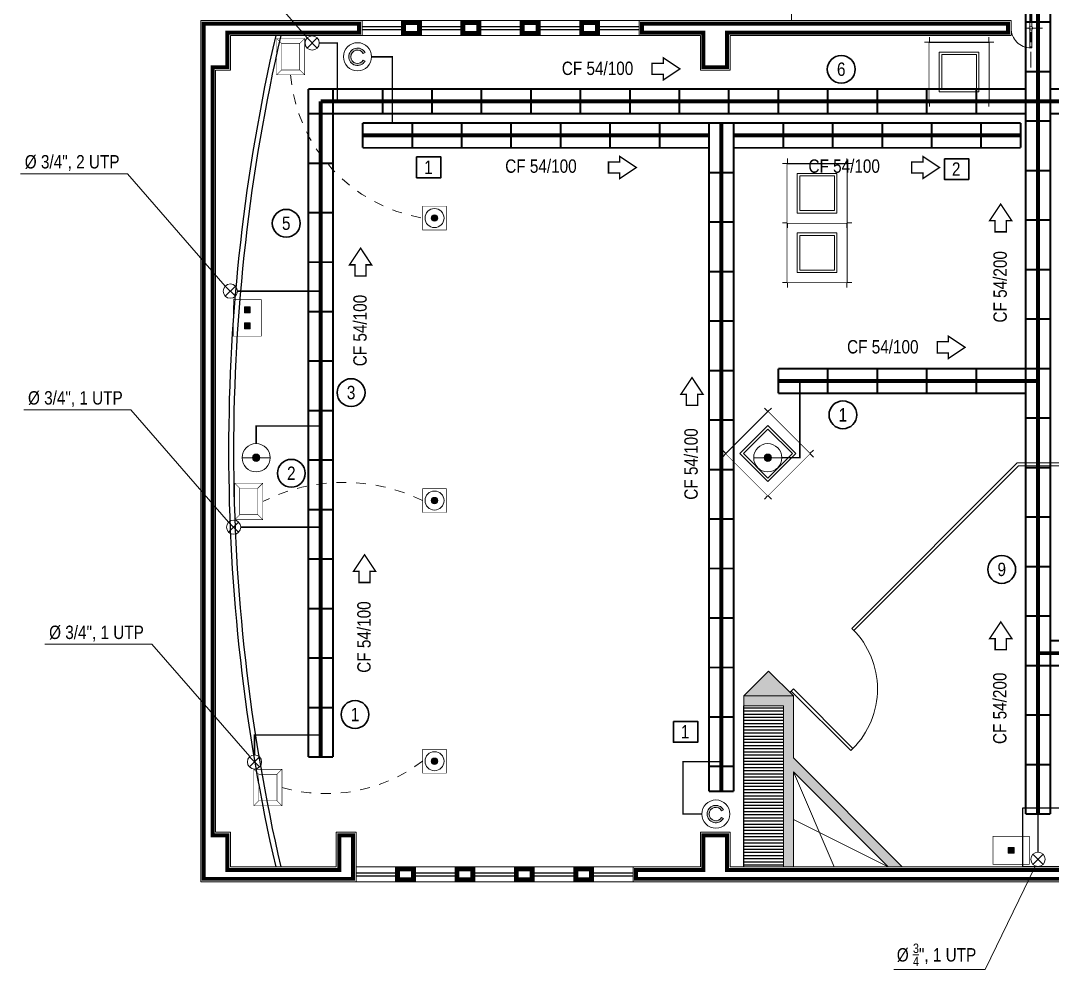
# Model space of a CAD drawing. Header units: millimetres. Extents: x 0 to 99.3, y 0 to 70.2.
# Drawn here: x 14.79 to 25.22, y 17.45 to 27.04 of the extents above; entities that cross this region are included whole.
import ezdxf

# ---------------------------------------------------------------- set-up
doc = ezdxf.new("R2010")
doc.units = ezdxf.units.MM
doc.set_wipeout_variables(frame=1)
for name, pattern in [('CENTER', [50.800000000000004, 31.75, -6.35, 6.35, -6.35]), ('DASHED', [0.75, 0.5, -0.25]), ('DOT2', [0.125, 0, -0.125]), ('HIDDEN', [0.375, 0.25, -0.125])]:
    doc.linetypes.add(name, pattern=pattern)
for name, color, linetype, lineweight in [('ARQUITECTÓNICO', 152, 'Continuous', 0), ('CRISTAL', 4, 'Continuous', 0), ('INST. VOZ Y DATOS', 40, 'Continuous', 0), ('TABLAROCA', 33, 'Continuous', 0), ('TEXTOS INST. VOZ Y DATOS', 1, 'Continuous', 0)]:
    doc.layers.add(name, color=color, linetype=linetype, lineweight=lineweight)
doc.layers.add('Muebles', color=2, linetype='Continuous')
doc.layers.add('VENTANAS', color=3, linetype='Continuous')
doc.styles.add('75', font='ARIALN.TTF', dxfattribs={"height": 0.135})

# ---------------------------------------------------------------- blocks, each defined once
blk = doc.blocks.new('gjyti67')
at = {"layer": 'CRISTAL', "color": 8, "linetype": 'CENTER', "ltscale": 0.005}
for p, q in [((148.5714965731248, -45.53365660303581), (148.5714965731237, -45.77141010678614)), ((148.1714967661447, -45.65253335490895), (149.4714963801038, -45.65253335491551))]:
    blk.add_line(p, q, dxfattribs=at)
at = {"layer": 'CRISTAL'}
for p, q in [((148.3714965731243, -45.64253336456098), (148.5554860891221, -45.64253336456191)), ((148.3714965731242, -45.66253334525896), (148.555486089122, -45.66253334525985)), ((148.3814965634732, -45.66253334525901), (148.3814965634733, -45.64253336456103)), ((148.5875070571265, -45.64253336456206), (149.2714965731243, -45.64253336456549)), ((148.5875070571264, -45.66253334526002), (149.2714965731242, -45.66253334526348)), ((149.2614965827752, -45.66253334526343), (149.2614965827753, -45.64253336456547))]:
    blk.add_line(p, q, dxfattribs=at)
at = {"layer": 'CRISTAL', "color": 8}
blk.add_line((149.19806077406, -45.60373837810869), (149.1980607740595, -45.70132833171955), dxfattribs=at)
at = {"layer": 'CRISTAL'}
for points in [[(148.3714965731242, -45.66253334525896), (148.3814965634732, -45.66253334525901), (148.3814965634733, -45.64253336456103), (148.3714965731243, -45.64253336456098)], [(149.2714965731242, -45.66253334526348), (149.2614965827752, -45.66253334526343), (149.2614965827753, -45.64253336456547), (149.2714965731243, -45.64253336456549)]]:
    blk.add_lwpolyline(points, close=True, dxfattribs=at)
blk.add_circle((148.5714965731243, -45.65253335491096), 0.01887684838537466, dxfattribs=at)
for radius, start, end in [(0.6999999999999894, 359.9999999997126, 89.99999999971014), (0.1999999999999953, 179.9999999997126, 269.9999999997134)]:
    blk.add_arc((148.5714965731243, -45.65253335491096), radius, start, end, dxfattribs=at)
blk = doc.blocks.new('mesita central')
at = {"layer": 'Muebles', "lineweight": 0}
for p, q in [((-38.00228328829781, -24.97795166609228), (-37.95228328829781, -24.97795166609228)), ((-37.95228328829781, -24.97795166609228), (-37.95228328829781, -24.92795166609228)), ((-37.35228328829781, -24.97795166609228), (-37.35228328829781, -24.92795166609228)), ((-37.30228328829781, -24.97795166609228), (-37.35228328829781, -24.97795166609228)), ((-38.00228328829781, -25.57795166609228), (-37.95228328829781, -25.57795166609228)), ((-37.95228328829781, -25.57795166609228), (-37.95228328829781, -25.62795166609228)), ((-37.30228328829781, -25.57795166609228), (-37.35228328829781, -25.57795166609228)), ((-37.35228328829781, -25.57795166609228), (-37.35228328829781, -25.62795166609228))]:
    blk.add_line(p, q, dxfattribs=at)
at = {"layer": 'Muebles'}
for p, q in [((-37.95228328829781, -25.57795166609228), (-37.95228328829781, -24.97795166609228)), ((-37.35228328829781, -24.97795166609228), (-37.35228328829781, -25.57795166609228)), ((-37.35228328829781, -25.57795166609228), (-37.95228328829781, -25.57795166609228))]:
    blk.add_line(p, q, dxfattribs=at)
at = {"lineweight": 0}
blk.add_wipeout([(-37.35228328829781, -24.97795166609228), (-37.35228328829781, -25.57795166609228), (-37.95228328829781, -25.57795166609228), (-37.95228328829781, -24.97795166609228)], dxfattribs=at).dxf.layer = 'Muebles'
at = {"layer": 'Muebles'}
blk.add_line((-37.95228328829781, -24.97795166609228), (-37.35228328829781, -24.97795166609228), dxfattribs=at)
at = {"layer": 'Muebles', "lineweight": 0}
for p, q in [((-37.45228328829781, -25.07795166609228), (-37.85228328829781, -25.07795166609228)), ((-37.85228328829781, -25.07795166609228), (-37.85228328829781, -25.47795166609228)), ((-37.47728328829781, -25.10295166609227), (-37.82728328829781, -25.10295166609228)), ((-37.82728328829781, -25.10295166609228), (-37.82728328829781, -25.45295166609228)), ((-37.47728328829781, -25.10295166609228), (-37.47728328829781, -25.45295166609228)), ((-37.45228328829781, -25.07795166609228), (-37.45228328829781, -25.47795166609228)), ((-37.45228328829781, -25.47795166609228), (-37.85228328829781, -25.47795166609228)), ((-37.47728328829781, -25.45295166609228), (-37.82728328829781, -25.45295166609228))]:
    blk.add_line(p, q, dxfattribs=at)

msp = doc.modelspace()

# ---------------------------------------------------------------- hatches: boundary and pattern name
at = {"layer": 'INST. VOZ Y DATOS'}
h = msp.add_hatch(color=104, dxfattribs=at)
edge = h.paths.add_edge_path()
edge.add_line((18.27335399079629, 26.62645360956321), (18.2560334827208, 26.6364536095632))
edge.add_arc((18.19735087678146, 26.67033402789912), 0.0677608366716948, 30.000000000062585, 329.99999999993736, ccw=False)
edge.add_line((18.2560334827208, 26.70421444623503), (18.27335399079629, 26.71421444623502))
edge.add_arc((18.197350876781, 26.67033402789912), 0.08776083667192032, 29.99999999995654, 330.0000000000435)
h = msp.add_hatch(color=256, dxfattribs=at)
edge = h.paths.add_edge_path()
edge.add_arc((18.97582558237764, 25.0411559639947), 0.0323684689883116, 0, 360)
for points in [[(17.114013441937, 24.14297051853782), (17.05371242072988, 24.14297051853782), (17.05371242072988, 24.0826694973307), (17.114013441937, 24.0826694973307)], [(17.114013441937, 23.92192612961799), (17.05371242072988, 23.92192612961799), (17.05371242072988, 23.98222715082511), (17.114013441937, 23.98222715082511)], [(24.77370351102991, 18.68326724690019), (24.77370351102991, 18.62296622569306), (24.83400453223703, 18.62296622569306), (24.83400453223703, 18.68326724690019)]]:
    msp.add_hatch(color=256, dxfattribs=at).paths.add_polyline_path(points)
h = msp.add_hatch(color=256, dxfattribs=at)
edge = h.paths.add_edge_path()
edge.add_arc((17.17280884908678, 22.61977368643375), 0.03735967544893359, 0, 360)
h = msp.add_hatch(color=256, dxfattribs=at)
edge = h.paths.add_edge_path()
edge.add_arc((18.97582558237764, 22.18715884692256), 0.0323684689883116, 0, 360)
h = msp.add_hatch(color=256, dxfattribs=at)
edge = h.paths.add_edge_path()
edge.add_arc((18.97582558237764, 19.55368695851666), 0.0323684689883116, 0, 360)
h = msp.add_hatch(color=104, dxfattribs=at)
edge = h.paths.add_edge_path()
edge.add_line((21.89506434339683, 18.97604142614273), (21.87774383532133, 18.98604142614272))
edge.add_arc((21.81906122938199, 19.01992184447863), 0.0677608366716948, 30.000000000062585, 329.99999999993736, ccw=False)
edge.add_line((21.87774383532133, 19.05380226281454), (21.89506434339683, 19.06380226281453))
edge.add_arc((21.81906122938153, 19.01992184447863), 0.08776083667192032, 29.99999999995654, 330.0000000000435)
at = {"layer": 'Muebles'}
h = msp.add_hatch(dxfattribs=at)
h.set_pattern_fill('ANSI31', color=256, scale=0.01, angle=135, style=0)
h.set_pattern_definition([(180, (-249.3131056884636, 67.81409095573486), (-3.469446951953614e-18, -0.03175), [])])
h.paths.add_polyline_path([(22.50279011567864, 20.11300822314411), (22.102790115679, 20.11300822314411), (22.102790115679, 18.48543275602174), (22.25279011567864, 18.48543275602174), (22.50279011567864, 18.48543275602174)])
at = {"layer": 'TABLAROCA'}
for points in [[(22.602790115679, 20.21300822314402), (22.352790115679, 20.46300822314402), (22.102790115679, 20.21300822314402)], [(22.102790115679, 20.21300822314402), (22.602790115679, 20.21300822314402), (22.602790115679, 19.58627010525197), (23.70362746490946, 18.48543275602174), (23.56220610867194, 18.48543275602174), (22.602790115679, 19.44484874901445), (22.602790115679, 18.48543275602174), (22.50279011567864, 18.48543275602174), (22.50279011567864, 20.11300822314411), (22.102790115679, 20.11300822314411)]]:
    msp.add_hatch(color=256, dxfattribs=at).paths.add_polyline_path(points)

# ---------------------------------------------------------------- linework, layer by layer
at = {"layer": 'ARQUITECTÓNICO', "linetype": 'HIDDEN'}
msp.add_lwpolyline([(21.73497965438719, 29.61202403287461), (21.73497965438719, 27.03543275602328)], dxfattribs=at)
at = {"layer": 'ARQUITECTÓNICO'}
for points in [[(22.58497975884029, 29.61202403287484), (22.58497975884029, 27.03543275602351)], [(17.98279011568002, 18.48543275602174), (16.91279011567985, 18.48543275602151), (16.91279011567985, 18.83543275602165), (16.76279011567976, 18.83543275602165), (16.76279011567976, 26.5354327560226), (16.91279011567985, 26.5354327560226), (16.91279011567985, 26.88543275602274), (18.24279011568024, 26.88543275602228), (18.24279011568024, 27.0354327560226), (16.61279011568013, 27.0354327560226), (16.61279011568013, 24.80543275602236), (16.61279011568013, 18.33543275602165), (18.18279011567984, 18.33543275602165), (18.18279011567984, 18.83543275602165), (17.98279011568002, 18.83543275602165), (17.98279011568002, 18.48543275602174)], [(18.24279011568024, 27.03543275602215), (21.04279011567951, 27.03543275602351)], [(18.64279011567987, 27.0354327560226), (18.84279011567969, 27.0354327560226), (18.84279011567969, 26.88543275602274), (18.64279011567987, 26.88543275602274), (18.64279011567987, 27.0354327560226)], [(19.24279011567978, 27.0354327560226), (19.44279011568005, 27.0354327560226), (19.44279011568005, 26.88543275602274), (19.24279011567978, 26.88543275602274), (19.24279011567978, 27.0354327560226)], [(19.84279011567969, 27.0354327560226), (20.04279011567951, 27.0354327560226), (20.04279011567951, 26.88543275602274), (19.84279011567969, 26.88543275602274), (19.84279011567969, 27.0354327560226)], [(20.44279011568005, 27.03543275602283), (20.64279011567987, 27.03543275602283), (20.64279011567987, 26.88543275602274), (20.44279011568005, 26.88543275602274), (20.44279011568005, 27.03543275602283)], [(18.24279011568024, 26.88543275602206), (21.04279011567951, 26.88543275602319)], [(22.602790115679, 19.44484874901445), (23.01595768376546, 18.48543275602174)], [(23.56220610867194, 18.48543275602174), (22.602790115679, 18.96514075251821)], [(21.66279011568031, 18.48543275602174), (20.98279011567956, 18.48543275602174), (20.98279011567956, 18.33543275602187), (21.94279011568005, 18.33543275602187), (26.74362344901192, 18.3354327560221), (26.74362344901192, 18.83543275602165), (26.5436234490121, 18.83543275602165), (26.5436234490121, 18.48543275602196), (22.09279011567969, 18.48543275602174), (21.96279011567958, 18.48543275602174), (21.96279011567958, 18.83543275602187), (21.66279011568031, 18.83543275602187), (21.66279011568031, 18.48543275602174)], [(18.58279011567947, 18.48543275602174), (18.78279011567975, 18.48543275602174), (18.78279011567975, 18.33543275602165), (18.58279011567947, 18.33543275602165), (18.58279011567947, 18.48543275602174)], [(19.18279011567984, 18.48543275602174), (19.38279011567965, 18.48543275602174), (19.38279011567965, 18.33543275602165), (19.18279011567984, 18.33543275602165), (19.18279011567984, 18.48543275602174)], [(19.78279011567975, 18.48543275602174), (19.98279011567956, 18.48543275602174), (19.98279011567956, 18.33543275602165), (19.78279011567975, 18.33543275602165), (19.78279011567975, 18.48543275602174)], [(20.38279011567965, 18.48543275602174), (20.58279011567947, 18.48543275602174), (20.58279011567947, 18.33543275602187), (20.38279011567965, 18.33543275602187), (20.38279011567965, 18.48543275602174)], [(18.04279010297296, 18.33543275602187), (18.04279012838697, 18.33550405060032)]]:
    msp.add_lwpolyline(points, dxfattribs=at)
at = {"layer": 'ARQUITECTÓNICO', "const_width": 0.04}
for points in [[(18.01279011567976, 18.45543275602176), (16.88279011567965, 18.45543275602154), (16.88279011567965, 18.80543275602167), (16.73279011568002, 18.80543275602167), (16.73279011568002, 26.5654327560228), (16.88279011567965, 26.5654327560228), (16.88279011567965, 26.91543275602271), (18.21279011568049, 26.91543275602248), (18.21279011568049, 27.00543275602263), (16.64279011567987, 27.00543275602263), (16.64279011567987, 24.80543275602236), (16.64279011567987, 18.36543275602162), (18.15279011568009, 18.36543275602162), (18.15279011568009, 18.80543275602167), (18.01279011567976, 18.80543275602167)], [(18.66779011567951, 27.01043275602274), (18.81779011568005, 27.01043275602274), (18.81779011568005, 26.9104327560226), (18.66779011567951, 26.9104327560226)], [(19.26779011567987, 27.01043275602274), (19.41779011567951, 27.01043275602274), (19.41779011567951, 26.9104327560226), (19.26779011567987, 26.9104327560226)], [(19.86779011567978, 27.01043275602274), (20.01779011567987, 27.01043275602274), (20.01779011567987, 26.9104327560226), (19.86779011567978, 26.9104327560226)], [(20.46779011567969, 27.01043275602274), (20.61779011567978, 27.01043275602274), (20.61779011567978, 26.91043275602283), (20.46779011567969, 26.91043275602283)], [(26.71362344901172, 18.80543275602167), (26.57362344901185, 18.80543275602167), (26.57362344901185, 18.45543275602222), (26.43279011567893, 18.45543275602222), (22.09279011567969, 18.45543275602176), (21.93279011567984, 18.45543275602176), (21.93279011567984, 18.80543275602167), (21.69279011568005, 18.80543275602167), (21.69279011568005, 18.45543275602176), (21.01279011567976, 18.45543275602176), (21.01279011567976, 18.36543275602185), (21.94279011568005, 18.36543275602185), (26.71362344901172, 18.36543275602207)], [(18.60779011567956, 18.46043275602165), (18.75779011567965, 18.46043275602165), (18.75779011567965, 18.36043275602174), (18.60779011567956, 18.36043275602174)], [(19.20779011567947, 18.46043275602165), (19.35779011567956, 18.46043275602165), (19.35779011567956, 18.36043275602174), (19.20779011567947, 18.36043275602174)], [(19.80779011567984, 18.46043275602165), (19.95779011567947, 18.46043275602165), (19.95779011567947, 18.36043275602174), (19.80779011567984, 18.36043275602174)], [(20.40779011567929, 18.46043275602187), (20.55779011567984, 18.46043275602187), (20.55779011567984, 18.36043275602174), (20.40779011567929, 18.36043275602174)]]:
    msp.add_lwpolyline(points, close=True, dxfattribs=at)
at = {"layer": 'ARQUITECTÓNICO'}
for points in [[(18.24279011568024, 27.0354327560226), (18.64279011567987, 27.0354327560226), (18.64279011567987, 26.88543275602274), (18.24279011568024, 26.88543275602274)], [(18.84279011567969, 27.0354327560226), (19.24279011567978, 27.0354327560226), (19.24279011567978, 26.88543275602274), (18.84279011567969, 26.88543275602274)], [(19.44279011568005, 27.0354327560226), (19.84279011567969, 27.0354327560226), (19.84279011567969, 26.88543275602274), (19.44279011568005, 26.88543275602274)], [(20.04279011567951, 27.03543275602283), (20.44279011568005, 27.03543275602283), (20.44279011568005, 26.88543275602274), (20.04279011567951, 26.88543275602274)], [(20.64279011567987, 27.03543275602283), (21.04279011567951, 27.03543275602283), (21.04279011567951, 26.88543275602274), (20.64279011567987, 26.88543275602274)], [(26.74362344901192, 18.83543275602165), (26.5436234490121, 18.83543275602165), (26.5436234490121, 18.48543275602219), (26.43279011567893, 18.48543275602219), (22.09279011567969, 18.48543275602174), (21.96279011567958, 18.48543275602174), (21.96279011567958, 18.83543275602187), (21.66279011568031, 18.83543275602187), (21.66279011568031, 18.48543275602174), (20.98279011567956, 18.48543275602174), (20.98279011567956, 18.33543275602187), (21.94279011568005, 18.33543275602187), (26.74362344901192, 18.3354327560221)], [(18.18279011567984, 18.48543275602174), (18.58279011567947, 18.48543275602174), (18.58279011567947, 18.33543275602165), (18.18279011567984, 18.33543275602165)], [(18.78279011567975, 18.48543275602174), (19.18279011567984, 18.48543275602174), (19.18279011567984, 18.33543275602165), (18.78279011567975, 18.33543275602165)], [(19.38279011567965, 18.48543275602174), (19.78279011567975, 18.48543275602174), (19.78279011567975, 18.33543275602165), (19.38279011567965, 18.33543275602165)], [(19.98279011567956, 18.48543275602174), (20.38279011567965, 18.48543275602174), (20.38279011567965, 18.33543275602187), (19.98279011567956, 18.33543275602187)], [(20.58279011567947, 18.48543275602174), (20.98279011567956, 18.48543275602174), (20.98279011567956, 18.33543275602187), (20.58279011567947, 18.33543275602187)]]:
    msp.add_lwpolyline(points, close=True, dxfattribs=at)
at = {"layer": 'ARQUITECTÓNICO', "color": 2}
for points in [[(21.6627901156794, 27.03543275602237), (20.16279011568031, 27.03543275602237)], [(21.6627901156794, 26.88543275602228), (20.16279011568031, 26.88543275602228)]]:
    msp.add_lwpolyline(points, dxfattribs=at)
at = {"layer": 'CRISTAL'}
for p, q in [((23.19350775061275, 20.89508279434654), (24.86485771228809, 22.5664327560221)), ((24.86485771228809, 22.5664327560221), (27.352790115679, 22.5664327560221)), ((23.21472095404761, 20.873869590911), (24.47728411915932, 22.13643275602226))]:
    msp.add_line(p, q, dxfattribs=at)
for points in [[(23.21472095404761, 20.873869590911), (24.87728411915896, 22.53643275602212), (27.352790115679, 22.53643275602212)], [(23.19350775061275, 20.89508279434654), (23.21472095404761, 20.873869590911)], [(22.56771824926227, 20.24808008956097), (22.60307358832188, 20.28343542862012), (23.20411435232973, 19.68239466461137), (23.18290114889396, 19.66118146117583), (22.58186038488611, 20.26222222518459)]]:
    msp.add_lwpolyline(points, dxfattribs=at)
msp.add_arc((22.60307358832188, 20.28343542862012), 0.8499999999999943, 314.9999999999724, 44.99999999998158, dxfattribs=at)
at = {"layer": 'INST. VOZ Y DATOS', "color": 6, "const_width": 0.04}
for points in [[(25.07513272619781, 19.02029034743987), (25.07513272619781, 30.14540689985802)], [(17.82513272619781, 19.59536638194368), (17.82513272619781, 26.22036638194368)], [(25.07513272619781, 26.22036638194368), (32.45013272619781, 26.22036638194368)], [(25.07513272619781, 23.39529034743987), (22.45013272619781, 23.39529034743987)], [(28.07560728886438, 20.64529034743987), (25.07513272619781, 20.64529034743987)]]:
    msp.add_lwpolyline(points, dxfattribs=at)
at = {"layer": 'INST. VOZ Y DATOS'}
for points, const_width in [([(25.20013272619781, 19.02029034743987), (25.20013272619781, 30.19718359515468)], 0.02), ([(24.95013272619781, 19.02029034743987), (24.95013272619781, 30.09363020456135)], 0.02), ([(25.20013272619781, 27.02029034743987), (24.95013272619781, 27.02029034743987)], 0.02), ([(17.42936126164523, 26.80585622428703), (17.37936126164504, 26.85585622428698)], 0.005), ([(17.61353497845221, 26.80585622428703), (17.66353497845193, 26.85585622428698)], 0.005), ([(17.42936126164523, 26.53737762915353), (17.37936126164504, 26.48737762915334)], 0.005), ([(17.61353497845175, 26.53737762915353), (17.66353497845193, 26.48737762915334)], 0.005), ([(25.20013272619781, 26.52029034743987), (24.95013272619781, 26.52029034743987)], 0.02), ([(17.70013272619781, 19.59536638194368), (17.70013272619781, 26.34536638194368)], 0.02), ([(17.95013272619781, 26.34536638194368), (17.95013272619781, 26.09536638194368)], 0.02), ([(18.45013272619781, 26.34536638194368), (18.45013272619781, 26.09536638194368)], 0.02), ([(18.95013272619781, 26.34536638194368), (18.95013272619781, 26.09536638194368)], 0.02), ([(19.45013272619781, 26.34536638194368), (19.45013272619781, 26.09536638194368)], 0.02), ([(19.95013272619781, 26.34536638194368), (19.95013272619781, 26.09536638194368)], 0.02), ([(20.45013272619781, 26.34536638194368), (20.45013272619781, 26.09536638194368)], 0.02), ([(20.95013272619781, 26.34536638194368), (20.95013272619781, 26.09536638194368)], 0.02), ([(21.45013272619781, 26.34536638194368), (21.45013272619781, 26.09536638194368)], 0.02), ([(21.95013272619781, 26.34536638194368), (21.95013272619781, 26.09536638194368)], 0.02), ([(22.45013272619781, 26.34536638194368), (22.45013272619781, 26.09536638194368)], 0.02), ([(22.95013272619781, 26.34536638194368), (22.95013272619781, 26.09536638194368)], 0.02), ([(23.45013272619781, 26.34536638194368), (23.45013272619781, 26.09536638194368)], 0.02), ([(25.20013272619781, 26.34536638194368), (32.45013272619781, 26.34536638194368)], 0.02), ([(17.95013272619781, 26.09536638194368), (17.70013272619781, 26.09536638194368)], 0.02), ([(24.95013272619781, 26.09536638194368), (17.95013272619781, 26.09536638194368)], 0.02), ([(17.95013272619781, 19.59536638194368), (17.95013272619781, 26.09536638194368)], 0.02), ([(25.20013272619781, 26.09536638194368), (32.45013272619781, 26.09536638194368)], 0.02), ([(25.20013272619781, 26.02029034743987), (24.95013272619781, 26.02029034743987)], 0.02), ([(17.95013272619781, 25.59536638194368), (17.70013272619781, 25.59536638194368)], 0.02), ([(25.20013272619781, 25.52029034743987), (24.95013272619781, 25.52029034743987)], 0.02), ([(17.95013272619781, 25.09536638194368), (17.70013272619781, 25.09536638194368)], 0.02), ([(25.20013272619781, 25.02029034743987), (24.95013272619781, 25.02029034743987)], 0.02), ([(17.95013272619781, 24.59536638194368), (17.70013272619781, 24.59536638194368)], 0.02), ([(25.20013272619781, 24.52029034743987), (24.95013272619781, 24.52029034743987)], 0.02), ([(17.95013272619781, 24.09536638194368), (17.70013272619781, 24.09536638194368)], 0.02), ([(25.20013272619781, 24.02029034743987), (24.95013272619781, 24.02029034743987)], 0.02), ([(17.95013272619781, 23.59536638194368), (17.70013272619781, 23.59536638194368)], 0.02), ([(24.95013272619781, 23.52029034743987), (22.45013272619781, 23.52029034743987)], 0.02), ([(22.45013272619781, 23.52029034743987), (22.45013272619781, 23.27029034743987)], 0.02), ([(22.95013272619781, 23.52029034743987), (22.95013272619781, 23.27029034743987)], 0.02), ([(23.45013272619781, 23.52029034743987), (23.45013272619781, 23.27029034743987)], 0.02), ([(23.95013272619781, 23.52029034743987), (23.95013272619781, 23.27029034743987)], 0.02), ([(24.45013272619781, 23.52029034743987), (24.45013272619781, 23.27029034743987)], 0.02), ([(25.20013272619781, 23.52029034743987), (24.95013272619781, 23.52029034743987)], 0.02), ([(24.95013272619781, 23.27029034743987), (22.45013272619781, 23.27029034743987)], 0.02), ([(17.95013272619781, 23.09536638194368), (17.70013272619781, 23.09536638194368)], 0.02), ([(25.20013272619781, 23.02029034743987), (24.95013272619781, 23.02029034743987)], 0.02), ([(17.95013272619781, 22.59536638194368), (17.70013272619781, 22.59536638194368)], 0.02), ([(25.20013272619781, 22.52029034743987), (24.95013272619781, 22.52029034743987)], 0.02), ([(17.00594031366336, 22.31224778016031), (16.95594031366318, 22.36224778016026)], 0.005), ([(17.19011403047034, 22.31224778016031), (17.24011403047052, 22.36224778016026)], 0.005), ([(17.00594031366336, 22.0437691850268), (16.95594031366318, 21.99376918502662)], 0.005), ([(17.19011403047034, 22.0437691850268), (17.24011403047052, 21.99376918502662)], 0.005), ([(17.95013272619781, 22.09536638194368), (17.70013272619781, 22.09536638194368)], 0.02), ([(25.20013272619781, 22.02029034743987), (24.95013272619781, 22.02029034743987)], 0.02), ([(17.95013272619781, 21.59536638194368), (17.70013272619781, 21.59536638194368)], 0.02), ([(25.20013272619781, 21.52029034743987), (24.95013272619781, 21.52029034743987)], 0.02), ([(17.95013272619781, 21.09536638194368), (17.70013272619781, 21.09536638194368)], 0.02), ([(25.20013272619781, 21.02029034743987), (24.95013272619781, 21.02029034743987)], 0.02), ([(27.95060728886438, 20.77029034743987), (25.20013272619781, 20.77029034743987)], 0.02), ([(17.95013272619781, 20.59536638194368), (17.70013272619781, 20.59536638194368)], 0.02), ([(25.20013272619781, 20.58318426797132), (25.20013272619781, 20.33318426797132)], 0.02), ([(25.20013272619781, 20.52029034743987), (24.95013272619781, 20.52029034743987)], 0.02), ([(28.20013272619781, 20.52029034743987), (25.20013272619781, 20.52029034743987)], 0.02), ([(17.95013272619781, 20.09536638194368), (17.70013272619781, 20.09536638194368)], 0.02), ([(25.20013272619781, 20.02029034743987), (24.95013272619781, 20.02029034743987)], 0.02), ([(17.95013272619781, 19.59536638194368), (17.70013272619781, 19.59536638194368)], 0.02), ([(25.20013272619781, 19.52029034743987), (24.95013272619781, 19.52029034743987)], 0.02), ([(17.19974680707901, 19.4216989912461), (17.14974680707883, 19.47169899124606)], 0.005), ([(17.38392052388599, 19.4216989912461), (17.43392052388617, 19.47169899124606)], 0.005), ([(17.19974680707901, 19.1532203961126), (17.14974680707883, 19.10322039611242)], 0.005), ([(17.38392052388599, 19.1532203961126), (17.43392052388617, 19.10322039611242)], 0.005), ([(25.20013272619781, 19.02029034743987), (24.95013272619781, 19.02029034743987)], 0.02)]:
    msp.add_lwpolyline(points, dxfattribs=dict(at, const_width=const_width))
at = {"layer": 'INST. VOZ Y DATOS', "const_width": 0.005}
for points in [[(17.66353497845193, 26.48737762915334), (17.37936126164504, 26.48737762915334), (17.37936126164504, 26.85585622428698), (17.66353497845193, 26.85585622428698)], [(17.61353497845175, 26.53737762915353), (17.42936126164523, 26.53737762915353), (17.42936126164523, 26.80585622428703), (17.61353497845221, 26.80585622428703)], [(18.85582558237775, 25.16115596399482), (19.09582558237753, 25.16115596399482), (19.09582558237753, 24.92115596399481), (18.85582558237775, 24.92115596399481)], [(16.94177607292977, 24.21668762164472), (17.22594978973711, 24.21668762164472), (17.22594978973711, 23.84820902651109), (16.94177607292977, 23.84820902651109)], [(17.24011403047052, 21.99376918502662), (16.95594031366318, 21.99376918502662), (16.95594031366318, 22.36224778016026), (17.24011403047052, 22.36224778016026)], [(17.19011403047034, 22.0437691850268), (17.00594031366336, 22.0437691850268), (17.00594031366336, 22.31224778016031), (17.19011403047034, 22.31224778016031)], [(18.85582558237775, 22.30715884692245), (19.09582558237753, 22.30715884692245), (19.09582558237753, 22.06715884692244), (18.85582558237775, 22.06715884692244)], [(18.85582558237775, 19.67368695851656), (19.09582558237753, 19.67368695851656), (19.09582558237753, 19.43368695851655), (18.85582558237775, 19.43368695851655)], [(17.43392052388617, 19.10322039611242), (17.14974680707883, 19.10322039611242), (17.14974680707883, 19.47169899124606), (17.43392052388617, 19.47169899124606)], [(17.38392052388599, 19.1532203961126), (17.19974680707901, 19.1532203961126), (17.19974680707901, 19.4216989912461), (17.38392052388599, 19.4216989912461)], [(24.61961472348457, 18.51102987789318), (24.61961472348457, 18.79520359470007), (24.98809331861821, 18.79520359470007), (24.98809331861821, 18.51102987789318)]]:
    msp.add_lwpolyline(points, close=True, dxfattribs=at)
at = {"layer": 'INST. VOZ Y DATOS', "color": 6}
for points in [[(17.68847841515208, 26.86079947353119), (17.79030179117808, 26.75897609703952)], [(17.68847841515208, 26.75897609703952), (17.79030179117808, 26.86079947353119)], [(16.86139519958988, 24.35371679290574), (16.96321857561588, 24.25189341641408)], [(16.86139519958988, 24.25189341641408), (16.96321857561588, 24.35371679290574)], [(16.89390173023776, 21.96878066537147), (16.99572510626376, 21.8669572888798)], [(16.89390173023776, 21.8669572888798), (16.99572510626376, 21.96878066537147)], [(17.10513756204227, 19.59753438874804), (17.20696093806828, 19.49571101225638)], [(17.10513756204227, 19.49571101225638), (17.20696093806828, 19.59753438874804)], [(25.02422103748631, 18.61350708661053), (25.12604441351232, 18.51168371011886)], [(25.02422103748631, 18.51168371011886), (25.12604441351232, 18.61350708661053)]]:
    msp.add_lwpolyline(points, dxfattribs=at)
at = {"layer": 'INST. VOZ Y DATOS', "color": 6, "linetype": 'DASHED', "ltscale": 0.01, "const_width": 0.015}
for points in [[(17.81139010386369, 26.80988778528535), (17.99287400749336, 26.80988778528535), (17.99287400749336, 26.22036638194368)], [(18.33953257114081, 26.67033402789912), (18.54890530456441, 26.67033402789912), (18.54890530456441, 26.00049270754675)], [(16.98430688830103, 24.30280510465991), (17.82513272619781, 24.30280510465991)], [(17.17280884908678, 22.76195538149159), (17.17280884908678, 22.9407013468533), (17.82513272619781, 22.9407013468533)], [(17.01681341894937, 21.91786897712564), (17.82513272619781, 21.91786897712564)], [(17.15604925075377, 19.6186227005021), (17.15604925075377, 19.81836154594566), (17.82513272619781, 19.81836154594566)], [(21.67687953502218, 19.01992184447863), (21.48795049548471, 19.01992184447863), (21.48795049548471, 19.54925009548742), (21.87513272619753, 19.54925009548742)], [(25.07513272619781, 19.02029034743987), (25.07513272619781, 18.63671152059851)]]:
    msp.add_lwpolyline(points, dxfattribs=at)
at = {"layer": 'INST. VOZ Y DATOS', "color": 104}
for points in [[(18.27335399079629, 26.62645360956321), (18.2560334827208, 26.6364536095632, -3.732050807566289), (18.2560334827208, 26.70421444623503), (18.27335399079629, 26.71421444623502, 3.732050807565652)], [(21.89506434339683, 18.97604142614273), (21.87774383532133, 18.98604142614272, -3.732050807566289), (21.87774383532133, 19.05380226281454), (21.89506434339683, 19.06380226281453, 3.732050807565652)]]:
    msp.add_lwpolyline(points, format="xyb", close=True, dxfattribs=at)
at = {"layer": 'INST. VOZ Y DATOS', "color": 20, "const_width": 0.02}
for points in [[(21.75013272619753, 26.00049270754675), (18.25013272619753, 26.00049270754675)], [(18.25013272619753, 26.00049270754675), (18.25013272619753, 25.75049270754675)], [(18.75013272619753, 26.00049270754675), (18.75013272619753, 25.75049270754675)], [(19.25013272619753, 26.00049270754675), (19.25013272619753, 25.75049270754675)], [(19.75013272619753, 26.00049270754675), (19.75013272619753, 25.75049270754675)], [(20.25013272619753, 26.00049270754675), (20.25013272619753, 25.75049270754675)], [(20.75013272619753, 26.00049270754675), (20.75013272619753, 25.75049270754675)], [(21.25013272619753, 26.00049270754675), (21.25013272619753, 25.75049270754675)], [(21.75013272619753, 26.00049270754675), (21.75013272619753, 19.25049270754675)], [(22.00013272619753, 26.00049270754675), (21.75013272619753, 26.00049270754675)], [(22.00013272619753, 26.00049270754675), (24.90013272619808, 26.00049270754675)], [(22.00013272619753, 26.00049270754675), (22.00013272619753, 25.75049270754675)], [(22.50013272619753, 26.00049270754675), (22.50013272619753, 25.75049270754675)], [(23.00013272619753, 26.00049270754675), (23.00013272619753, 25.75049270754675)], [(23.50013272619753, 26.00049270754675), (23.50013272619753, 25.75049270754675)], [(24.00013272619753, 26.00049270754675), (24.00013272619753, 25.75049270754675)], [(24.50013272619753, 26.00049270754675), (24.50013272619753, 25.75049270754675)], [(24.90013272619808, 25.75049270754675), (24.90013272619808, 26.00049270754675)], [(21.75013272619753, 25.75049270754675), (18.25013272619753, 25.75049270754675)], [(22.00013272619753, 25.75049270754675), (24.90013272619808, 25.75049270754675)], [(22.00013272619753, 25.50049270754675), (21.75013272619753, 25.50049270754675)], [(22.00013272619753, 25.00049270754675), (21.75013272619753, 25.00049270754675)], [(22.00013272619753, 24.50049270754675), (21.75013272619753, 24.50049270754675)], [(22.00013272619753, 24.00049270754675), (21.75013272619753, 24.00049270754675)], [(22.00013272619753, 23.50049270754675), (21.75013272619753, 23.50049270754675)], [(22.00013272619753, 22.00049270754675), (21.75013272619753, 22.00049270754675)], [(22.00013272619753, 21.50049270754675), (21.75013272619753, 21.50049270754675)], [(22.00013272619753, 21.00049270754675), (21.75013272619753, 21.00049270754675)], [(22.00013272619753, 20.50049270754675), (21.75013272619753, 20.50049270754675)], [(22.00013272619753, 20.00049270754675), (21.75013272619753, 20.00049270754675)], [(22.00013272619753, 19.50049270754675), (21.75013272619753, 19.50049270754675)], [(22.00013272619753, 19.25049270754675), (21.75013272619753, 19.25049270754675)]]:
    msp.add_lwpolyline(points, dxfattribs=at)
at = {"layer": 'INST. VOZ Y DATOS', "color": 104, "linetype": 'DOT2', "ltscale": 0.5, "const_width": 0.04}
for points in [[(21.75013272619753, 25.87549270754675), (18.25013272619753, 25.87549270754675)], [(22.00013272619753, 25.87549270754675), (24.90013272619808, 25.87549270754675)]]:
    msp.add_lwpolyline(points, dxfattribs=at)
at = {"layer": 'INST. VOZ Y DATOS'}
for points in [[(17.114013441937, 24.14297051923631), (17.05371242072988, 24.14297051923631), (17.05371242072988, 24.08266949779636), (17.114013441937, 24.08266949779636)], [(17.114013441937, 23.92192612891949), (17.05371242072988, 23.92192612891949), (17.05371242072988, 23.98222715035945), (17.114013441937, 23.98222715035945)], [(24.77370351033142, 18.68326724690019), (24.77370351033142, 18.62296622569306), (24.83400453177137, 18.62296622569306), (24.83400453177137, 18.68326724690019)]]:
    msp.add_lwpolyline(points, close=True, dxfattribs=at)
msp.add_lwpolyline([(17.03062715481201, 22.61977368713224), (17.31499054336155, 22.61977368713224)], dxfattribs=at)
at = {"layer": 'INST. VOZ Y DATOS', "color": 6}
for centre in [(17.73939010386357, 26.80988778528535), (16.91230688830137, 24.30280510465991), (16.94481341894925, 21.91786897712564), (17.15604925075377, 19.54662270050221), (25.07513272619781, 18.56259539836469)]:
    msp.add_circle(centre, 0.072, dxfattribs=at)
at = {"layer": 'INST. VOZ Y DATOS', "color": 104, "ltscale": 0.5}
for centre in [(18.19735087678146, 26.67033402789912), (21.81906122938153, 19.01992184447863)]:
    msp.add_circle(centre, 0.1421816943593148, dxfattribs=at)
at = {"layer": 'INST. VOZ Y DATOS'}
for centre, radius in [((18.97582558237764, 25.0411559639947), 0.096), ((18.97582558237764, 25.0411559639947), 0.0323684689883116), ((17.17280884908678, 22.61977368713224), 0.03735967544893359), ((18.97582558237764, 22.18715884692256), 0.096), ((18.97582558237764, 22.18715884692256), 0.0323684689883116), ((18.97582558237764, 19.55368695851666), 0.096), ((18.97582558237764, 19.55368695851666), 0.0323684689883116)]:
    msp.add_circle(centre, radius, dxfattribs=at)
at = {"layer": 'INST. VOZ Y DATOS', "ltscale": 0.5}
msp.add_circle((17.17280884908678, 22.61977368713224), 0.1421816943593148, dxfattribs=at)
at = {"layer": 'INST. VOZ Y DATOS', "color": 6, "linetype": 'DASHED', "ltscale": 0.01}
for centre, radius, start, end in [((19.11935858217794, 26.6230107439369), 1.603656505242917, 184.8517247773842, 260.5415355154453), ((18.05727958416401, 20.53872393425922), 1.831669558777184, 64.15321002855498, 116.4957568632996), ((17.87737748892278, 20.84925230120416), 1.623530174883887, 254.148581414856, 307.0611486812935)]:
    msp.add_arc(centre, radius, start, end, dxfattribs=at)
at = {"layer": 'Muebles'}
msp.add_lwpolyline([(22.102790115679, 18.48543275602174), (22.102790115679, 20.11300822314411)], dxfattribs=at)
msp.add_lwpolyline([(25.5260878422564, 18.48543275602219), (24.92279011567871, 18.48543275602219), (24.92279011567871, 19.08378369701177), (25.5260878422564, 19.08378369701177)], close=True, dxfattribs=at)
for radius, start, end in [(18.77160946392346, 167.0708705869234, 192.9287151281613), (18.72160946392346, 167.0357398657356, 192.9638446843512)]:
    msp.add_arc((35.66607334942046, 22.68536661118287), radius, start, end, dxfattribs=at)
at = {"layer": 'TABLAROCA'}
for points in [[(22.602790115679, 20.21300822314402), (22.352790115679, 20.46300822314402), (22.102790115679, 20.21300822314402)], [(22.102790115679, 20.21300822314402), (22.602790115679, 20.21300822314402), (22.602790115679, 19.58627010525197), (23.70362746490946, 18.48543275602174), (23.56220610867194, 18.48543275602174), (22.602790115679, 19.44484874901445), (22.602790115679, 18.48543275602174), (22.50279011567864, 18.48543275602174), (22.50279011567864, 20.11300822314411), (22.102790115679, 20.11300822314411)]]:
    msp.add_lwpolyline(points, close=True, dxfattribs=at)
at = {"layer": 'TEXTOS INST. VOZ Y DATOS'}
for points in [[(17.68847841585057, 26.86079947353119), (16.69999980688544, 27.99639052196403), (15.61973744748548, 27.99639052196403)], [(16.86139519958988, 24.35371679290574), (15.8729165906243, 25.48930784133836), (14.79265423122479, 25.48930784133836)], [(16.89390173023776, 21.96878066537147), (15.90542312127263, 23.10437171380408), (14.82516076187312, 23.10437171380408)], [(17.10743317002743, 19.59982999674367), (16.11895456106186, 20.73542104517628), (15.0386922016628, 20.73542104517628)], [(25.048005024963, 18.4959014113681), (24.54255160793309, 17.45080482190906), (23.61884130407952, 17.45080482190906)]]:
    msp.add_lwpolyline(points, dxfattribs=at)
at = {"layer": 'TEXTOS INST. VOZ Y DATOS', "const_width": 0.01403325000000001}
for points in [[(21.17472500248778, 26.54801086096063), (21.17472500272061, 26.60414386160642), (21.28699100214953, 26.60414386160642), (21.28699100238236, 26.6602768622522), (21.45539000362123, 26.5480108637546), (21.28699100284803, 26.4357448615317), (21.28699100331369, 26.49187786217749), (21.1747250034191, 26.49187786217749)], [(20.73426564292413, 25.5518273993498), (20.73426564315696, 25.60796039999559), (20.84653164258589, 25.60796039999559), (20.84653164281872, 25.66409340064138), (21.01493064405759, 25.55182740214377), (20.84653164328438, 25.43956139992088), (20.84653164375004, 25.49569440056666), (20.73426564385545, 25.49569440056666)], [(23.79902038869159, 25.5518273993498), (23.79902038892442, 25.60796039999559), (23.91128638835335, 25.60796039999559), (23.91128638858618, 25.66409340064138), (24.07968538982504, 25.55182740214377), (23.91128638905184, 25.43956139992088), (23.9112863895175, 25.49569440056666), (23.79902038962291, 25.49569440056666)], [(24.69770637296961, 24.90190310887829), (24.64157337232382, 24.90190310911112), (24.64157337232382, 25.01416910854005), (24.58544037167803, 25.01416910877288), (24.69770637017564, 25.18256811001174), (24.80997237239853, 25.01416910923854), (24.75383937175275, 25.0141691097042), (24.75383937175275, 24.90190310980961)], [(18.22828237254043, 24.45599578690008), (18.17214937189465, 24.45599578713291), (18.17214937189465, 24.56826178656183), (18.11601637124886, 24.56826178679466), (18.22828236974647, 24.73666078803353), (18.34054837196936, 24.56826178726033), (18.28441537132358, 24.56826178772599), (18.28441537132358, 24.4559957878314)], [(24.05773541579447, 23.73472935496852), (24.0577354160273, 23.79086235561431), (24.17000141545623, 23.79086235561431), (24.17000141568906, 23.84699535626009), (24.33840041692793, 23.73472935776249), (24.17000141615472, 23.62246335553959), (24.17000141662038, 23.67859635618538), (24.05773541672579, 23.67859635618538)], [(21.57781817800378, 23.14814575019545), (21.52168517735799, 23.14814575042828), (21.52168517735799, 23.26041174985721), (21.46555217671221, 23.26041175009004), (21.57781817520981, 23.42881075132891), (21.69008417743271, 23.2604117505557), (21.63395117678692, 23.26041175102137), (21.63395117678692, 23.14814575112678)], [(18.26839338593982, 21.35924345834792), (18.21226038529403, 21.35924345858075), (18.21226038529403, 21.47150945800968), (18.15612738464824, 21.47150945824251), (18.26839338314585, 21.63990845948138), (18.38065938536874, 21.47150945870817), (18.32452638472296, 21.47150945917383), (18.32452638472296, 21.35924345927924)], [(24.69837920694818, 20.6801564124753), (24.64224620630239, 20.68015641270813), (24.64224620630239, 20.79242241213706), (24.5861132056566, 20.79242241236989), (24.69837920415421, 20.96082141360876), (24.8106452063771, 20.79242241283555), (24.75451220573132, 20.79242241330121), (24.75451220573132, 20.68015641340662)]]:
    msp.add_lwpolyline(points, close=True, dxfattribs=at)
at = {"layer": 'TEXTOS INST. VOZ Y DATOS', "lineweight": 30}
for points in [[(18.7947201316606, 25.65789825479624), (19.04077046330485, 25.65789825479624), (19.04077046330485, 25.44890823889659), (18.7947201316606, 25.44890823889659)], [(24.12960245860359, 25.64019448213594), (24.3756527902483, 25.64019448213594), (24.3756527902483, 25.4312044662363), (24.12960245860359, 25.4312044662363)], [(21.39031829731584, 19.95499831174311), (21.6363686289601, 19.95499831174311), (21.6363686289601, 19.74600829584347), (21.39031829731584, 19.74600829584347)]]:
    msp.add_lwpolyline(points, close=True, dxfattribs=at)
for centre in [(23.085951002196, 26.54369152652157), (17.47695793834828, 24.98825830165924), (18.13281470418451, 23.27759552135672), (23.10315196599322, 23.05307117633743), (17.52832602226454, 22.46284807736106), (24.70872348067223, 21.49072047326968), (18.17223145535581, 20.02539951545873)]:
    msp.add_circle(centre, 0.1404577247078833, dxfattribs=at)
at = {"layer": 'VENTANAS'}
for points in [[(18.24279011568024, 26.97543275602266), (18.64279011567987, 26.97543275602266)], [(18.24279011568024, 26.94543275602268), (18.64279011567987, 26.94543275602268)], [(18.84279011567969, 26.97543275602266), (19.24279011567978, 26.97543275602266)], [(18.84279011567969, 26.94543275602268), (19.24279011567978, 26.94543275602268)], [(19.44279011568005, 26.97543275602266), (19.84279011567969, 26.97543275602266)], [(19.44279011568005, 26.94543275602268), (19.84279011567969, 26.94543275602268)], [(20.04279011567951, 26.97543275602266), (20.44279011568005, 26.97543275602288)], [(20.04279011567951, 26.94543275602268), (20.44279011568005, 26.94543275602291)], [(20.64279011567987, 26.97543275602266), (21.04279011567951, 26.97543275602288)], [(20.64279011567987, 26.94543275602268), (21.04279011567951, 26.94543275602291)], [(18.18279011567984, 18.42543275602156), (18.58279011567947, 18.42543275602156)], [(18.18279011567984, 18.39543275602159), (18.58279011567947, 18.39543275602159)], [(18.78279011567975, 18.42543275602156), (19.18279011567984, 18.42543275602156)], [(18.78279011567975, 18.39543275602159), (19.18279011567984, 18.39543275602159)], [(19.38279011567965, 18.42543275602156), (19.78279011567975, 18.42543275602156)], [(19.38279011567965, 18.39543275602159), (19.78279011567975, 18.39543275602159)], [(19.98279011567956, 18.42543275602179), (20.38279011567965, 18.42543275602179)], [(19.98279011567956, 18.39543275602182), (20.38279011567965, 18.39543275602182)], [(20.58279011567947, 18.42543275602179), (20.98279011567956, 18.42543275602179)], [(20.58279011567947, 18.39543275602182), (20.98279011567956, 18.39543275602182)]]:
    msp.add_lwpolyline(points, dxfattribs=at)

# ---------------------------------------------------------------- block references
at = {"layer": 'CRISTAL', "xscale": -1, "rotation": 270}
msp.add_blockref('gjyti67', (70.6553234705666, -121.6110638170255), dxfattribs=at)
at = {"layer": 'Muebles'}
for p in [(61.92973164968362, 51.79556595892018), (60.49463073215384, 49.96905697328748)]:
    msp.add_blockref('mesita central', p, dxfattribs=at)
at = {"layer": 'Muebles', "rotation": 45}
msp.add_blockref('mesita central', (31.0946631352831, 67.15934076912094), dxfattribs=at)

# ---------------------------------------------------------------- texts
at = {"layer": 'TEXTOS INST. VOZ Y DATOS', "char_height": 0.135, "style": '75'}
for s, insert, width, attachment_point in [('CF 54/100', (20.62336565510486, 26.62133072955362), 1.539072553323876, 2), ('6', (23.08595100219645, 26.54369152652157), 1.385165297991489, 5), ('\\A1;%%C 3/4", 2 UTP', (15.79183708018491, 25.67698964922147), 2.199120933601989, 3), ('CF 54/100', (20.05126062206818, 25.63349115186861), 1.539072553323876, 2), ('5', (17.47695793834873, 24.98825830165924), 1.385165297991489, 5), ('CF 54/100', (23.50637606841156, 23.80804922356151), 1.539072553323876, 2), ('\\A1;%%C 3/4", 1 UTP', (15.82434361083278, 23.29205352168719), 2.199120933601989, 3), ('3', (18.13281470418497, 23.27759552135672), 1.385165297991489, 5), ('1', (23.10315196599367, 23.05307117633743), 1.385165297991489, 5), ('2', (17.52832602226454, 22.46284807736106), 1.385165297991489, 5), ('9', (24.70872348067269, 21.49072047326968), 1.385165297991489, 5), ('\\A1;%%C 3/4", 1 UTP', (16.03787505062246, 20.92310285305939), 2.199120933601989, 3), ('1', (18.17223145535627, 20.02539951545873), 1.385165297991489, 5), ('\\A1;%%C {\\H0.7x;\\S3/4;}", 1 UTP', (24.45065463290166, 17.71091978405821), 2.199120933601989, 3)]:
    msp.add_mtext(s, dxfattribs=dict(at, insert=insert, width=width, attachment_point=attachment_point))
at = {"layer": 'TEXTOS INST. VOZ Y DATOS', "lineweight": 30, "char_height": 0.135, "width": 1.385165297991489, "attachment_point": 5, "style": '75'}
for s, insert in [('1', (18.91314417655076, 25.55371849481389)), ('2', (24.24802650349375, 25.5360147221536)), ('1', (21.50874234220601, 19.85081855176077))]:
    msp.add_mtext(s, dxfattribs=dict(at, insert=insert))
at = {"layer": 'TEXTOS INST. VOZ Y DATOS', "char_height": 0.135, "width": 1.539072553323876, "attachment_point": 2, "rotation": 90, "style": '75'}
for s, insert in [('CF 54/200', (24.62423900350404, 24.34629484682637)), ('CF 54/100', (18.15496250394744, 23.90463643951716)), ('CF 54/100', (21.50052755317893, 22.55615029504361)), ('CF 54/100', (18.19507351734683, 20.80788411096501)), ('CF 54/200', (24.62108858212332, 20.08816095732345))]:
    msp.add_mtext(s, dxfattribs=dict(at, insert=insert))

# ---------------------------------------------------------------- next in the draw order: hatches: boundary and pattern name
at = {"layer": 'INST. VOZ Y DATOS'}
h = msp.add_hatch(color=256, dxfattribs=at)
edge = h.paths.add_edge_path()
edge.add_arc((22.34383801171907, 22.61977368643375), 0.03735967544893359, 0, 360)

# ---------------------------------------------------------------- next in the draw order: linework, layer by layer
at = {"layer": 'ARQUITECTÓNICO'}
msp.add_lwpolyline([(21.96279011568004, 26.88543275602001), (24.80279011567882, 26.88543275602433), (24.80279011567882, 27.03543275602419), (21.04279011567951, 27.0354327560226), (21.04279011567951, 26.88543275602046), (21.6627901156794, 26.88543275602069), (21.66279011568031, 26.53543275602215), (21.96279011568004, 26.53543275602215)], close=True, dxfattribs=at)
at = {"layer": 'ARQUITECTÓNICO', "const_width": 0.04}
msp.add_lwpolyline([(21.93279011567984, 26.91543275601998), (24.77279011567907, 26.9154327560243), (24.77279011567907, 27.00543275602422), (21.07279011567971, 27.00543275602263), (21.07279011567971, 26.91543275602044), (21.6927901156796, 26.91543275602066), (21.69279011568005, 26.56543275602212), (21.93279011567984, 26.56543275602212)], close=True, dxfattribs=at)
at = {"layer": 'INST. VOZ Y DATOS', "const_width": 0.02}
for points in [[(24.95013272619781, 26.34536638194368), (17.70013272619781, 26.34536638194368)], [(23.95013272619781, 26.34536638194368), (23.95013272619781, 26.09536638194368)], [(24.45013272619781, 26.34536638194368), (24.45013272619781, 26.09536638194368)]]:
    msp.add_lwpolyline(points, dxfattribs=at)
at = {"layer": 'INST. VOZ Y DATOS', "color": 6, "const_width": 0.04}
msp.add_lwpolyline([(25.07513272619781, 26.22036638194368), (17.82513272619781, 26.22036638194368)], dxfattribs=at)
at = {"layer": 'INST. VOZ Y DATOS', "color": 104, "linetype": 'DOT2', "ltscale": 0.5, "const_width": 0.04}
msp.add_lwpolyline([(21.87513272619753, 26.00049270754675), (21.87513272619753, 19.25049270754675)], dxfattribs=at)
at = {"layer": 'INST. VOZ Y DATOS', "color": 20, "const_width": 0.02}
for points in [[(22.00013272619753, 26.00049270754675), (22.00013272619753, 19.25049270754675)], [(22.00013272619753, 23.00049270754675), (21.75013272619753, 23.00049270754675)], [(22.00013272619753, 22.50049270754675), (21.75013272619753, 22.50049270754675)]]:
    msp.add_lwpolyline(points, dxfattribs=at)
at = {"layer": 'INST. VOZ Y DATOS', "color": 6, "linetype": 'DASHED', "ltscale": 0.01, "const_width": 0.015}
msp.add_lwpolyline([(22.48601970599384, 22.61977368713224), (22.66780464016256, 22.61977368713224), (22.66780464016256, 23.39529034743987)], dxfattribs=at)
at = {"layer": 'INST. VOZ Y DATOS'}
msp.add_lwpolyline([(22.2016563174443, 22.61977368713224), (22.48601970599384, 22.61977368713224)], dxfattribs=at)
at = {"layer": 'INST. VOZ Y DATOS', "ltscale": 0.5}
msp.add_circle((22.34383801171907, 22.61977368713224), 0.1421816943593148, dxfattribs=at)
at = {"layer": 'INST. VOZ Y DATOS'}
msp.add_circle((22.34383801171907, 22.61977368713224), 0.03735967544893359, dxfattribs=at)

# ---------------------------------------------------------------- next in the draw order: block references
at = {"layer": 'Muebles'}
msp.add_blockref('mesita central', (60.49463073215384, 50.56905697328762), dxfattribs=at)

# ---------------------------------------------------------------- next in the draw order: texts
at = {"layer": 'TEXTOS INST. VOZ Y DATOS', "insert": (23.1160153678361, 25.63349115186861), "char_height": 0.135, "width": 1.539072553323876, "attachment_point": 2, "style": '75'}
msp.add_mtext('CF 54/100', dxfattribs=at)

doc.saveas('drawing.dxf')
